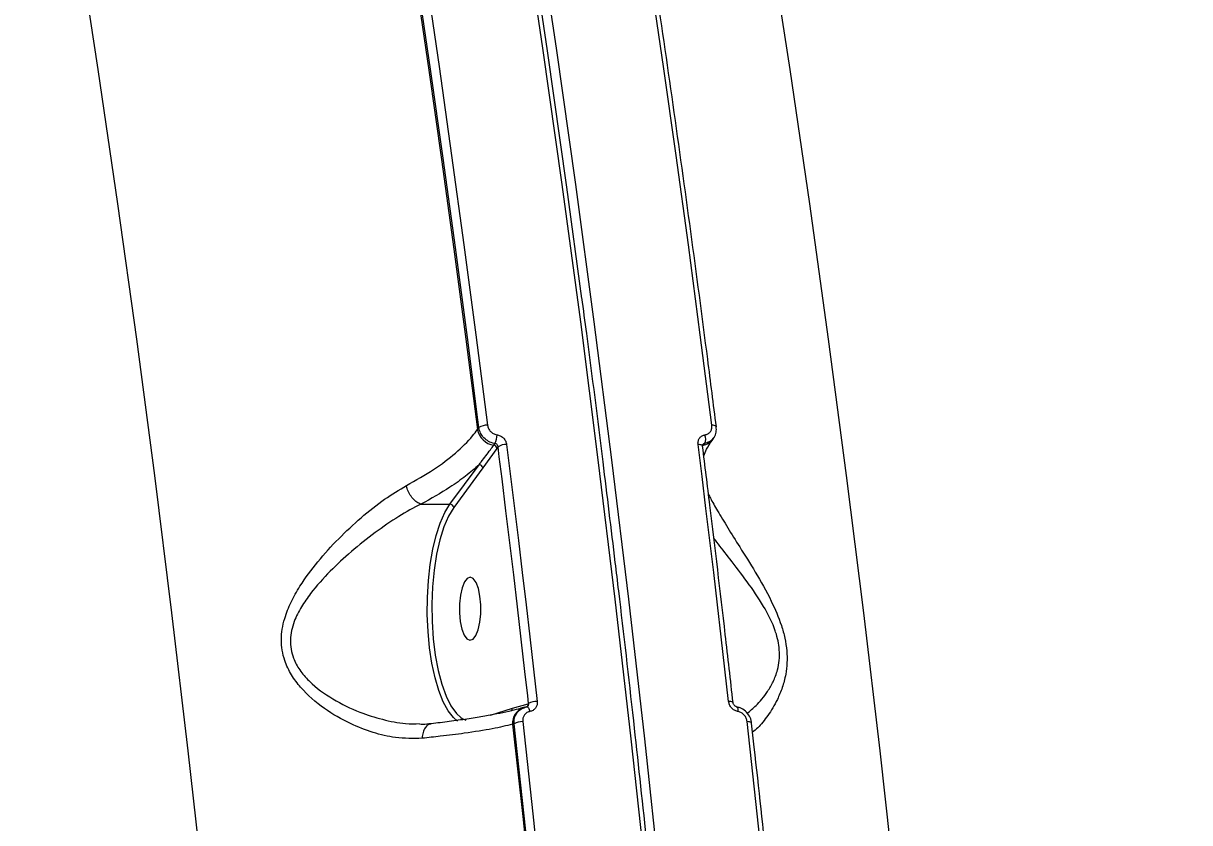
# Model space of a CAD drawing. Header units: millimetres. Extents: x -6523 to 7556, y -5559 to 6101.
# Drawn here: x -1687.2 to -1520.7, y 883.5 to 997.6 of the extents above; entities that cross this region are included whole.
import ezdxf

# ---------------------------------------------------------------- set-up
doc = ezdxf.new("R2010")
doc.units = ezdxf.units.MM
for name, color, linetype in [('DIKOM_ОБЪЕКТ', 7, 'Continuous'), ('DIKOM_РАЗМЕР_ЗОНА', 7, 'Continuous'), ('DIKOM_РАЗМЕР_ОБЪЕКТА', 7, 'Continuous')]:
    doc.layers.add(name, color=color, linetype=linetype)
doc.styles.add('style1', font='arial.ttf', dxfattribs={"width": 0.8})
doc.dimstyles.new('1-50', dxfattribs={"dimtxt": 300, "dimasz": 200, "dimexe": 100, "dimexo": 0, "dimgap": 100, "dimtad": 1, "dimtxsty": 'style1', "dimcen": 200, "dimclrd": 7, "dimclre": 7, "dimclrt": 7, "dimadec": 1, "dimazin": 2, "dimtfac": 1, "dimtmove": 0, "dimatfit": 2, "dimfxl": 0, "dimlwd": 25, "dimlwe": 18, "dimarcsym": 0})

# ---------------------------------------------------------------- blocks, each defined once
blk = doc.blocks.new('*D10')
at = {"layer": 'Defpoints', "color": 0, "transparency": 16777216}
for p in [(-1823.23, 4314.24), (3842.01, -3170.82), (6537.88, -3170.82)]:
    blk.add_point(p, dxfattribs=at)
at = {"layer": 'DIKOM_РАЗМЕР_ОБЪЕКТА', "color": 7, "lineweight": 18, "transparency": 16777216}
for p, q in [((-1823.23, 4314.24), (6637.88, 4314.24)), ((3842.01, -3170.82), (6637.88, -3170.82))]:
    blk.add_line(p, q, dxfattribs=at)
at = {"layer": 'DIKOM_РАЗМЕР_ОБЪЕКТА', "color": 7, "lineweight": 25, "transparency": 16777216}
blk.add_line((6537.88, 3914.24), (6537.88, -2770.82), dxfattribs=at)
at = {"layer": 'DIKOM_РАЗМЕР_ОБЪЕКТА', "color": 7, "transparency": 16777216}
for points in [[(6471.22, 3914.24), (6604.55, 3914.24), (6537.88, 4314.24)], [(6471.22, -2770.82), (6604.55, -2770.82), (6537.88, -3170.82)]]:
    blk.add_solid(points, dxfattribs=at)
at = {"layer": 'DIKOM_РАЗМЕР_ОБЪЕКТА', "color": 7, "transparency": 16777216, "insert": (6304.71, 207.11), "char_height": 300, "attachment_point": 5, "rotation": 90, "style": 'style1'}
blk.add_mtext('7500', dxfattribs=at)
blk = doc.blocks.new('*D13')
at = {"layer": 'Defpoints', "color": 0, "transparency": 16777216}
for p in [(-2358.18, 6101.03), (4341.71, -4605.15), (7455.88, -4605.15)]:
    blk.add_point(p, dxfattribs=at)
at = {"layer": 'DIKOM_РАЗМЕР_ЗОНА', "color": 7, "lineweight": 18, "transparency": 16777216}
for p, q in [((-2358.18, 6101.03), (7555.88, 6101.03)), ((4341.71, -4605.15), (7555.88, -4605.15))]:
    blk.add_line(p, q, dxfattribs=at)
at = {"layer": 'DIKOM_РАЗМЕР_ЗОНА', "color": 7, "lineweight": 25, "transparency": 16777216}
blk.add_line((7455.88, 5701.03), (7455.88, -4205.15), dxfattribs=at)
at = {"layer": 'DIKOM_РАЗМЕР_ЗОНА', "color": 7, "transparency": 16777216}
for points in [[(7389.22, 5701.03), (7522.55, 5701.03), (7455.88, 6101.03)], [(7389.22, -4205.15), (7522.55, -4205.15), (7455.88, -4605.15)]]:
    blk.add_solid(points, dxfattribs=at)
at = {"layer": 'DIKOM_РАЗМЕР_ЗОНА', "color": 7, "transparency": 16777216, "insert": (7222.71, 375.61), "char_height": 300, "attachment_point": 5, "rotation": 90, "style": 'style1'}
blk.add_mtext('10700', dxfattribs=at)

msp = doc.modelspace()

# ---------------------------------------------------------------- linework, layer by layer
at = {"layer": 'DIKOM_ОБЪЕКТ', "color": 7, "linetype": 'Continuous', "lineweight": 15}
for p, q in [((-1622.135, 939.863), (-1622.274, 940.963)), ((-1622.341, 939.584), (-1622.135, 939.863)), ((-1620.028, 937.349), (-1619.845, 937.597)), ((-1619.407, 937.117), (-1619.565, 936.902)), ((-1619.229, 935.696), (-1619.407, 937.117)), ((-1590.114, 937.349), (-1590.193, 937.241)), ((-1589.931, 937.597), (-1590.114, 937.349)), ((-1588.847, 938.102), (-1588.663, 938.354)), ((-1619.565, 936.902), (-1621.582, 934.115)), ((-1626.27, 928.937), (-1622.124, 934.569)), ((-1621.582, 934.115), (-1625.728, 928.483)), ((-1630.409, 928.937), (-1626.27, 928.937)), ((-1617.356, 899.804), (-1615.094, 900.466)), ((-1615.047, 900.48), (-1615.172, 901.585)), ((-1615.094, 900.466), (-1615.047, 900.48)), ((-1620.461, 898.837), (-1617.356, 899.804)), ((-1615.73, 899.912), (-1615.784, 899.894)), ((-1615.467, 899.976), (-1615.75, 899.89)), ((-1615.589, 899.955), (-1615.73, 899.912)), ((-1615.578, 899.926), (-1615.329, 900.019)), ((-1615.415, 899.989), (-1615.467, 899.976)), ((-1615.329, 900.019), (-1615.28, 900.037)), ((-1617.106, 897.596), (-1617.336, 897.525)), ((-1616.91, 895.837), (-1617.106, 897.596))]:
    msp.add_line(p, q, dxfattribs=at)
at = {"layer": 'DIKOM_ОБЪЕКТ', "color": 7, "linetype": 'Continuous', "lineweight": 15, "flags": 128}
for points in [[(-1598.245, 875.36), (-1600.41, 895.44), (-1602.694, 915.406), (-1605.096, 935.254), (-1607.616, 954.976), (-1610.253, 974.567), (-1613.006, 994.021), (-1615.874, 1013.332), (-1618.857, 1032.495), (-1621.954, 1051.502), (-1625.163, 1070.349), (-1628.484, 1089.03), (-1631.915, 1107.54), (-1635.457, 1125.871), (-1639.106, 1144.02)], [(-1637.222, 1144.02), (-1633.573, 1125.871), (-1630.032, 1107.54), (-1626.6, 1089.03), (-1623.279, 1070.349), (-1620.07, 1051.502), (-1616.973, 1032.495), (-1613.991, 1013.332), (-1611.122, 994.021), (-1608.369, 974.567), (-1605.732, 954.976), (-1603.212, 935.254), (-1600.81, 915.406), (-1598.526, 895.44), (-1596.361, 875.36)], [(-1646.875, 688.066), (-1647.029, 691.167), (-1648.127, 711.774), (-1649.35, 732.321), (-1650.699, 752.801), (-1652.172, 773.207), (-1653.77, 793.532), (-1655.491, 813.772), (-1657.336, 833.918), (-1659.303, 853.964), (-1661.393, 873.905), (-1663.604, 893.733), (-1665.936, 913.443), (-1668.387, 933.029), (-1670.958, 952.483), (-1673.647, 971.799), (-1676.454, 990.973), (-1679.377, 1009.997), (-1682.416, 1028.865), (-1685.57, 1047.572), (-1688.837, 1066.111)], [(-1590.165, 1066.111), (-1586.898, 1047.572), (-1583.744, 1028.865), (-1580.705, 1009.997), (-1577.782, 990.973), (-1574.975, 971.799), (-1572.286, 952.483), (-1569.715, 933.029), (-1567.263, 913.443), (-1564.932, 893.733), (-1562.721, 873.905), (-1560.631, 853.964), (-1558.664, 833.918), (-1556.819, 813.772), (-1555.097, 793.532), (-1553.5, 773.207), (-1552.026, 752.801), (-1550.678, 732.321), (-1549.455, 711.774), (-1548.357, 691.167), (-1548.203, 688.066)], [(-1636.985, 1041.169), (-1634.982, 1028.69), (-1633.027, 1016.146), (-1631.122, 1003.537), (-1629.266, 990.865), (-1627.46, 978.132), (-1625.703, 965.34), (-1623.997, 952.49), (-1622.341, 939.584)], [(-1635.537, 1041.672), (-1633.537, 1029.208), (-1631.585, 1016.678), (-1629.683, 1004.084), (-1627.83, 991.427), (-1626.026, 978.71), (-1624.272, 965.933), (-1622.567, 953.099), (-1620.913, 940.209)], [(-1588.887, 940.209), (-1590.542, 953.099), (-1592.246, 965.933), (-1594, 978.71), (-1595.804, 991.427), (-1597.657, 1004.084), (-1599.56, 1016.678), (-1601.511, 1029.208), (-1603.511, 1041.673)], [(-1622.274, 940.963), (-1623.788, 952.743), (-1625.491, 965.566), (-1627.244, 978.332), (-1629.046, 991.039), (-1630.898, 1003.686), (-1632.799, 1016.269), (-1634.748, 1028.789), (-1636.121, 1037.384)], [(-1618.703, 1035.059), (-1618.225, 1032.072), (-1615.245, 1012.926), (-1612.379, 993.631), (-1609.628, 974.193), (-1607.481, 958.316)], [(-1588.254, 939.989), (-1588.254, 939.992), (-1588.283, 940.051), (-1588.346, 940.103), (-1588.442, 940.146), (-1588.568, 940.179), (-1588.718, 940.2), (-1588.887, 940.209)], [(-1618.178, 937.46), (-1617.611, 932.9), (-1617.05, 928.332), (-1616.495, 923.758), (-1615.947, 919.178), (-1615.405, 914.591), (-1614.869, 909.998), (-1614.339, 905.399), (-1613.816, 900.794)], [(-1586.499, 900.794), (-1587.023, 905.399), (-1587.552, 909.998), (-1588.088, 914.591), (-1588.631, 919.178), (-1589.179, 923.758), (-1589.734, 928.332), (-1590.295, 932.9), (-1590.862, 937.46)], [(-1590.224, 937.241), (-1590.224, 937.246), (-1590.253, 937.304), (-1590.317, 937.356), (-1590.414, 937.398), (-1590.54, 937.431), (-1590.692, 937.452), (-1590.862, 937.46)], [(-1590.229, 937.313), (-1590.191, 937.329), (-1590.114, 937.349)], [(-1615.172, 901.585), (-1615.57, 905.082), (-1616.099, 909.678), (-1616.635, 914.267), (-1617.177, 918.85), (-1617.725, 923.426), (-1618.279, 927.996), (-1618.84, 932.56), (-1619.229, 935.696)], [(-1625.204, 897.989), (-1625.754, 898.471), (-1626.515, 899.453), (-1627.217, 900.75), (-1627.847, 902.335), (-1628.391, 904.174), (-1628.836, 906.226), (-1629.173, 908.447), (-1629.396, 910.788), (-1629.498, 913.2), (-1629.477, 915.629), (-1629.335, 918.024), (-1629.075, 920.331), (-1628.701, 922.501), (-1628.222, 924.488), (-1627.649, 926.247), (-1626.993, 927.741), (-1626.27, 928.937)], [(-1625.728, 928.483), (-1626.466, 927.25), (-1627.13, 925.697), (-1627.704, 923.862), (-1628.174, 921.789), (-1628.528, 919.528), (-1628.759, 917.134), (-1628.859, 914.665), (-1628.827, 912.18), (-1628.665, 909.739), (-1628.374, 907.402), (-1627.964, 905.224), (-1627.443, 903.259), (-1626.824, 901.553), (-1626.122, 900.149), (-1625.354, 899.079), (-1624.726, 898.498)], [(-1622.98, 909.679), (-1622.579, 910.193), (-1622.243, 911.017), (-1622.001, 912.084), (-1621.871, 913.307), (-1621.865, 914.588), (-1621.982, 915.822), (-1622.213, 916.91), (-1622.54, 917.763), (-1622.935, 918.313), (-1623.368, 918.514), (-1623.803, 918.351), (-1624.204, 917.837), (-1624.539, 917.013), (-1624.782, 915.946), (-1624.911, 914.722), (-1624.918, 913.442), (-1624.801, 912.207), (-1624.57, 911.12), (-1624.243, 910.266), (-1623.847, 909.717), (-1623.414, 909.515), (-1622.98, 909.679)], [(-1585.863, 900.591), (-1585.864, 900.598), (-1585.892, 900.651), (-1585.955, 900.698), (-1586.052, 900.737), (-1586.178, 900.767), (-1586.329, 900.786), (-1586.499, 900.794)], [(-1615.329, 900.019), (-1615.269, 900.023), (-1615.205, 899.998), (-1615.14, 899.946), (-1615.074, 899.868), (-1615.01, 899.767), (-1614.95, 899.644), (-1614.895, 899.504), (-1614.847, 899.351)], [(-1585.415, 900.019), (-1585.359, 900.023), (-1585.308, 899.998), (-1585.264, 899.946), (-1585.227, 899.868), (-1585.199, 899.767), (-1585.181, 899.644), (-1585.173, 899.504), (-1585.176, 899.351)], [(-1624.726, 898.498), (-1624.539, 898.37), (-1624.007, 898.117)], [(-1617.336, 897.525), (-1615.888, 884.34), (-1614.492, 871.107), (-1613.148, 857.828), (-1611.856, 844.506), (-1610.617, 831.141), (-1609.43, 817.735), (-1608.295, 804.29), (-1607.214, 790.808)], [(-1615.88, 897.907), (-1614.434, 884.737), (-1613.04, 871.519), (-1611.698, 858.256), (-1610.408, 844.949), (-1609.17, 831.6), (-1607.984, 818.21), (-1606.85, 804.781), (-1605.77, 791.315)], [(-1573.744, 791.315), (-1574.825, 804.781), (-1575.958, 818.21), (-1577.144, 831.6), (-1578.382, 844.949), (-1579.672, 858.256), (-1581.015, 871.519), (-1582.409, 884.737), (-1583.854, 897.907)], [(-1583.223, 897.707), (-1583.224, 897.712), (-1583.251, 897.765), (-1583.314, 897.812), (-1583.41, 897.85), (-1583.535, 897.88), (-1583.685, 897.899), (-1583.854, 897.907)], [(-1607.032, 791.443), (-1608.084, 804.547), (-1609.217, 817.965), (-1610.402, 831.344), (-1611.639, 844.682), (-1612.928, 857.978), (-1614.269, 871.23), (-1615.662, 884.437), (-1616.91, 895.837)]]:
    msp.add_lwpolyline(points, dxfattribs=at)
at = {"layer": 'DIKOM_ОБЪЕКТ', "color": 7, "linetype": 'Continuous', "lineweight": 15}
for centre, radius, start, end in [((-1619.591, 940.115), 2.801, 190.92506, 261.02615), ((-1621.008, 938.211), 2.001, 87.28522, 124.30272), ((-1622.377, 938.866), 2.832, 333.3834, 359.39086), ((-1591.37, 938.284), 1.594, 334.45808, 20.23614), ((-1620.115, 936.795), 0.56, 10.92966, 81.0223), ((-1618.277, 935.446), 2.017, 87.19445, 124.05703), ((-1590.404, 939.278), 1.95, 278.55238, 322.94632), ((-1622.131, 934.01), 0.559, 10.87022, 89.28348), ((-1626.277, 928.378), 0.559, 10.88468, 89.27522), ((-1615.564, 900.436), 0.472, 288.4848, 3.64781), ((-1613.919, 898.621), 2.175, 87.28103, 121.25024), ((-1617.851, 899.782), 0.495, 318.78549, 2.58774), ((-1614.979, 897.674), 2.361, 109.9213, 183.62554), ((-1615.98, 895.726), 2.183, 87.37603, 121.06178)]:
    msp.add_arc(centre, radius, start, end, dxfattribs=at)
for points, knots in [([(-2171.527, 892.561), (-2170.894, 894.888), (-2169.188, 901.159), (-2165.37, 911.456), (-2159.78, 923.429), (-2152.886, 935.539), (-2144.681, 947.746), (-2135.154, 960.009), (-2124.518, 972.059), (-2112.836, 983.858), (-2100.19, 995.378), (-2086.375, 1006.805), (-2071.389, 1018.096), (-2055.257, 1029.206), (-2038.334, 1039.891), (-2020.696, 1050.124), (-2002.435, 1059.89), (-1983.253, 1069.347), (-1963.177, 1078.448), (-1942.258, 1087.152), (-1921.205, 1095.173), (-1900.125, 1102.517), (-1879.114, 1109.206), (-1857.578, 1115.44), (-1835.565, 1121.178), (-1813.136, 1126.392), (-1790.477, 1131.03), (-1767.652, 1135.067), (-1744.731, 1138.488), (-1721.641, 1141.295), (-1698.456, 1143.452), (-1675.257, 1144.936), (-1652.552, 1145.714), (-1630.41, 1145.8), (-1608.881, 1145.223), (-1587.618, 1143.972), (-1566.701, 1142.027), (-1546.232, 1139.363), (-1527.778, 1136.288), (-1516.45, 1133.869), (-1511.441, 1132.799)], [0, 0, 0, 0, 0.0156515, 0.0421674, 0.0687038, 0.0952198, 0.122506, 0.1498144, 0.1771005, 0.2036165, 0.230153, 0.2566689, 0.283955, 0.3112635, 0.3385496, 0.3650656, 0.391602, 0.418118, 0.4454041, 0.4727126, 0.4999987, 0.52556, 0.5511395, 0.5767008, 0.6029494, 0.6292179, 0.6554666, 0.6819826, 0.7085191, 0.7350351, 0.7623214, 0.7896299, 0.8169161, 0.8434321, 0.8699685, 0.8964846, 0.9237709, 0.9510793, 0.9783655, 1, 1, 1, 1]), ([(-1639.106, 1144.02), (-1643.425, 1143.992), (-1655.059, 1143.914), (-1674.301, 1143.239), (-1696.831, 1141.832), (-1719.784, 1139.739), (-1743.09, 1136.952), (-1766.676, 1133.459), (-1790.024, 1129.339), (-1813.057, 1124.619), (-1835.711, 1119.342), (-1858.354, 1113.422), (-1880.906, 1106.851), (-1903.283, 1099.636), (-1924.995, 1091.938), (-1945.981, 1083.793), (-1966.2, 1075.249), (-1985.981, 1066.165), (-2005.236, 1056.552), (-2023.882, 1046.43), (-2041.302, 1036.144), (-2057.496, 1025.752), (-2072.49, 1015.309), (-2086.726, 1004.521), (-2100.125, 993.41), (-2112.625, 982.003), (-2124.11, 970.394), (-2134.523, 958.615), (-2143.828, 946.702), (-2152.043, 934.615), (-2159.078, 922.389), (-2164.931, 910.061), (-2169.281, 897.922), (-2171.715, 889.748), (-2172.345, 885.709), (-2172.368, 885.566)], [0, 0, 0, 0, 0.0185356, 0.0499377, 0.0813639, 0.1127659, 0.1450801, 0.1774207, 0.2097349, 0.2411369, 0.2725631, 0.3039652, 0.3362794, 0.3686198, 0.4009341, 0.4323361, 0.4637624, 0.4951644, 0.5274786, 0.5598191, 0.5921333, 0.6224048, 0.6526976, 0.6829691, 0.7140547, 0.7451637, 0.7762491, 0.8076513, 0.8390775, 0.8704797, 0.9027941, 0.9351346, 0.9674489, 0.998851, 1, 1, 1, 1]), ([(-2123.702, 970.601), (-2123.535, 970.79), (-2119.997, 974.808), (-2112.047, 982.554), (-2099.848, 993.795), (-2086.518, 1004.849), (-2072.279, 1015.685), (-2057.148, 1026.252), (-2040.969, 1036.648), (-2023.708, 1046.838), (-2005.376, 1056.796), (-1986.249, 1066.366), (-1966.42, 1075.506), (-1945.979, 1084.171), (-1924.986, 1092.33), (-1903.463, 1099.961), (-1881.458, 1107.059), (-1859.043, 1113.608), (-1836.322, 1119.579), (-1813.403, 1124.942), (-1791.808, 1129.376), (-1771.616, 1132.997), (-1752.858, 1135.937), (-1734.118, 1138.45), (-1715.222, 1140.553), (-1696.206, 1142.223), (-1677.115, 1143.431), (-1658.19, 1144.2), (-1645.777, 1144.309), (-1639.573, 1144.363)], [0, 0, 0, 0, 0.0019425, 0.0413, 0.0807724, 0.1203034, 0.1598345, 0.1993068, 0.2386642, 0.2795277, 0.3205201, 0.3615779, 0.4026359, 0.4436281, 0.4844917, 0.5253551, 0.5663474, 0.6074053, 0.6484632, 0.6894555, 0.730319, 0.7634301, 0.7965756, 0.829721, 0.8628322, 0.8971052, 0.9314161, 0.965727, 1, 1, 1, 1]), ([(-1377.424, 953.396), (-1377.914, 956.008), (-1379.044, 962.022), (-1382.171, 971.137), (-1386.602, 980.847), (-1392.288, 990.312), (-1399.191, 999.5), (-1407.165, 1008.201), (-1416.152, 1016.398), (-1426.075, 1024.083), (-1437.105, 1031.391), (-1449.25, 1038.279), (-1462.496, 1044.711), (-1475.626, 1050.163), (-1488.374, 1054.747), (-1500.554, 1058.594), (-1513.265, 1062.093), (-1526.466, 1065.229), (-1540.093, 1067.992), (-1554.162, 1070.375), (-1568.64, 1072.408), (-1578.623, 1073.438), (-1583.615, 1073.953)], [0, 0, 0, 0, 0.0418875, 0.0964457, 0.1509619, 0.2070686, 0.2632212, 0.319328, 0.3737147, 0.4281435, 0.4825302, 0.5385018, 0.5945191, 0.6504907, 0.6939339, 0.7373767, 0.7811665, 0.8249565, 0.868542, 0.9121278, 0.9560639, 1, 1, 1, 1]), ([(-1588.254, 939.988), (-1588.662, 943.203), (-1589.847, 952.524), (-1591.886, 967.867), (-1594.402, 985.977), (-1597.02, 1003.964), (-1599.689, 1021.512), (-1601.661, 1033.962), (-1602.719, 1040.471), (-1602.871, 1041.404)], [0, 0, 0, 0, 0.0934426, 0.2709903, 0.4485403, 0.6260916, 0.8036423, 0.9718519, 1, 1, 1, 1]), ([(-1602.676, 920.635), (-1603.252, 925.42), (-1604.568, 936.352), (-1606.163, 948.944), (-1607.209, 956.72), (-1607.439, 958.431)], [0, 0, 0, 0, 0.3777907, 0.8630907, 1, 1, 1, 1]), ([(-1632.478, 931.603), (-1631.136, 932.362), (-1628.503, 933.851), (-1625.371, 936.247), (-1623.421, 938.165), (-1622.568, 939.286), (-1622.341, 939.584)], [0, 0, 0, 0, 0.3028911, 0.5944631, 0.8920228, 1, 1, 1, 1]), ([(-1619.845, 937.597), (-1619.888, 937.604), (-1620.197, 937.656), (-1620.769, 937.871), (-1621.443, 938.391), (-1621.948, 939.081), (-1622.073, 939.603), (-1622.135, 939.863)], [0, 0, 0, 0, 0.0387993, 0.27838, 0.5186479, 0.7594392, 1, 1, 1, 1]), ([(-1620.913, 940.209), (-1620.877, 940.05), (-1620.805, 939.733), (-1620.505, 939.314), (-1620.101, 938.999), (-1619.757, 938.871), (-1619.571, 938.84), (-1619.545, 938.836)], [0, 0, 0, 0, 0.2406843, 0.4814484, 0.7216546, 0.9612272, 1, 1, 1, 1]), ([(-1619.545, 938.836), (-1619.519, 938.832), (-1619.333, 938.801), (-1618.989, 938.672), (-1618.586, 938.357), (-1618.286, 937.937), (-1618.214, 937.619), (-1618.178, 937.46)], [0, 0, 0, 0, 0.0385679, 0.2781042, 0.5183778, 0.7592392, 1, 1, 1, 1]), ([(-1590.862, 937.46), (-1590.865, 937.488), (-1590.885, 937.674), (-1590.848, 938.015), (-1590.645, 938.416), (-1590.313, 938.719), (-1590.02, 938.797), (-1589.874, 938.836)], [0, 0, 0, 0, 0.0425975, 0.2824434, 0.5216332, 0.7607937, 1, 1, 1, 1]), ([(-1589.874, 938.836), (-1589.728, 938.875), (-1589.435, 938.953), (-1589.103, 939.255), (-1588.901, 939.655), (-1588.864, 939.996), (-1588.884, 940.181), (-1588.887, 940.209)], [0, 0, 0, 0, 0.2393916, 0.4787103, 0.7179426, 0.957718, 1, 1, 1, 1]), ([(-1588.658, 938.393), (-1588.631, 938.42), (-1588.414, 938.64), (-1588.235, 939.212), (-1588.255, 939.737), (-1588.264, 939.988)], [0, 0, 0, 0, 0.0700147, 0.5545622, 1, 1, 1, 1]), ([(-1622.124, 934.569), (-1622.013, 934.71), (-1621.459, 935.415), (-1620.76, 936.356), (-1620.186, 937.134), (-1620.028, 937.349)], [0, 0, 0, 0, 0.1533048, 0.7665851, 1, 1, 1, 1]), ([(-1619.407, 937.117), (-1619.416, 937.173), (-1619.434, 937.286), (-1619.527, 937.434), (-1619.659, 937.544), (-1619.773, 937.587), (-1619.836, 937.596), (-1619.845, 937.597)], [0, 0, 0, 0, 0.2442508, 0.4859121, 0.7246443, 0.9617906, 1, 1, 1, 1]), ([(-1590.219, 937.238), (-1590.222, 937.266), (-1590.232, 937.344), (-1590.21, 937.407), (-1590.194, 937.427), (-1590.187, 937.436)], [0, 0, 0, 0, 0.2461305, 0.6858728, 1, 1, 1, 1]), ([(-1585.863, 900.593), (-1586.233, 903.846), (-1587.308, 913.281), (-1588.764, 925.496), (-1589.874, 934.431), (-1590.224, 937.241)], [0, 0, 0, 0, 0.2651048, 0.7688236, 1, 1, 1, 1]), ([(-1589.931, 937.597), (-1589.979, 937.584), (-1590.073, 937.558), (-1590.162, 937.492), (-1590.187, 937.441), (-1590.189, 937.437)], [0, 0, 0, 0, 0.4774464, 0.9556021, 1, 1, 1, 1]), ([(-1590.049, 935.828), (-1589.922, 936.139), (-1589.632, 936.846), (-1589.177, 937.631), (-1588.804, 938.097), (-1588.793, 938.11)], [0, 0, 0, 0, 0.43213543, 0.98401754, 1, 1, 1, 1]), ([(-1588.655, 938.386), (-1588.665, 938.364), (-1588.781, 938.123), (-1589.214, 937.803), (-1589.692, 937.666), (-1589.931, 937.597)], [0, 0, 0, 0, 0.0472104, 0.5235665, 1, 1, 1, 1]), ([(-1622.124, 934.569), (-1622.744, 934.027), (-1623.988, 932.939), (-1626.66, 931.031), (-1628.985, 929.732), (-1630.409, 928.937)], [0, 0, 0, 0, 0.2774628, 0.5572951, 1, 1, 1, 1]), ([(-1630.244, 895.524), (-1631.505, 895.5), (-1633.792, 895.458), (-1637.271, 896.302), (-1640.707, 897.627), (-1644.289, 899.683), (-1647.131, 902.122), (-1648.94, 904.546), (-1650.032, 906.803), (-1650.495, 909.591), (-1650.004, 912.458), (-1648.983, 914.998), (-1647.43, 917.738), (-1645.153, 920.797), (-1642.176, 924.065), (-1638.947, 927.075), (-1635.654, 929.715), (-1633.513, 930.988), (-1632.478, 931.603)], [0, 0, 0, 0, 0.078551, 0.1424057, 0.2076065, 0.2856898, 0.3665338, 0.4050982, 0.4448424, 0.497437, 0.5496845, 0.591784, 0.6349324, 0.7063603, 0.7797212, 0.8533211, 0.9291379, 1, 1, 1, 1]), ([(-1630.415, 928.938), (-1630.612, 929.018), (-1631.007, 929.18), (-1631.584, 929.719), (-1632.066, 930.406), (-1632.333, 931.025), (-1632.442, 931.423), (-1632.47, 931.561), (-1632.478, 931.603)], [0, 0, 0, 0, 0.2204766, 0.4409783, 0.6614595, 0.8819353, 0.9635531, 1, 1, 1, 1]), ([(-1630.415, 928.938), (-1630.415, 928.937), (-1631.463, 928.436), (-1633.609, 927.212), (-1636.979, 924.909), (-1640.289, 922.273), (-1643.426, 919.385), (-1645.823, 916.731), (-1647.516, 914.3), (-1648.633, 912.101), (-1649.223, 909.568), (-1648.796, 907.143), (-1647.733, 905.221), (-1646.853, 904.199), (-1645.359, 902.719), (-1642.991, 901.005), (-1639.391, 899.276), (-1635.881, 898.176), (-1632.993, 897.566), (-1631.271, 897.602), (-1630.608, 897.616)], [0, 0, 0, 0, 0.0000328, 0.0751911, 0.1538671, 0.2347807, 0.3102549, 0.3873853, 0.4301547, 0.4738667, 0.5247857, 0.5753378, 0.6123051, 0.6509286, 0.6529051, 0.734149, 0.8187686, 0.8870451, 0.9564955, 1, 1, 1, 1]), ([(-1630.409, 928.937), (-1630.41, 928.937), (-1630.412, 928.937), (-1630.414, 928.937), (-1630.415, 928.938)], [0, 0, 0, 0, 0.7095703, 1, 1, 1, 1]), ([(-1589.374, 930.373), (-1589.284, 930.188), (-1588.955, 929.514), (-1588.05, 927.919), (-1586.661, 925.608), (-1584.825, 922.685), (-1582.669, 919.239), (-1580.525, 915.49), (-1579.114, 912.235), (-1578.444, 909.808), (-1578.17, 908.006), (-1578.141, 906.264), (-1578.353, 904.485), (-1578.829, 902.719), (-1579.689, 900.671), (-1580.904, 898.692), (-1582.155, 897.141), (-1582.837, 896.607), (-1583.08, 896.417)], [0, 0, 0, 0, 0.0247224, 0.0903977, 0.1682622, 0.2477627, 0.3431697, 0.4418185, 0.5185789, 0.5563025, 0.5952862, 0.632961, 0.6718391, 0.7227146, 0.7748475, 0.8616624, 0.950816, 1, 1, 1, 1]), ([(-1583.859, 899.096), (-1583.436, 899.438), (-1582.456, 900.231), (-1581.155, 901.805), (-1580.121, 903.574), (-1579.542, 905.074), (-1579.247, 906.634), (-1579.215, 908.443), (-1579.562, 910.07), (-1580.313, 912.171), (-1581.633, 914.71), (-1583.898, 917.973), (-1586.181, 920.953), (-1587.787, 923), (-1588.472, 923.909), (-1588.619, 924.104)], [0, 0, 0, 0, 0.0884695, 0.2051103, 0.2694019, 0.3351086, 0.3805844, 0.4278108, 0.5017049, 0.519885, 0.6152885, 0.739167, 0.8678709, 0.9715722, 1, 1, 1, 1]), ([(-1598.238, 881.398), (-1598.837, 886.945), (-1600.107, 898.705), (-1601.598, 911.776), (-1602.511, 919.275), (-1602.676, 920.635)], [0, 0, 0, 0, 0.4222206, 0.8952181, 1, 1, 1, 1]), ([(-1615.28, 900.037), (-1615.249, 900.047), (-1615.167, 900.072), (-1615.08, 900.165), (-1615.027, 900.295), (-1615.029, 900.406), (-1615.044, 900.469), (-1615.047, 900.48)], [0, 0, 0, 0, 0.1536595, 0.3978703, 0.6576509, 0.9348734, 1, 1, 1, 1]), ([(-1613.816, 900.794), (-1613.812, 900.756), (-1613.795, 900.557), (-1613.843, 900.201), (-1614.059, 899.791), (-1614.401, 899.479), (-1614.698, 899.393), (-1614.847, 899.351)], [0, 0, 0, 0, 0.0557762, 0.2967925, 0.5326688, 0.7662489, 1, 1, 1, 1]), ([(-1585.176, 899.351), (-1585.194, 899.354), (-1585.369, 899.387), (-1585.7, 899.52), (-1586.099, 899.852), (-1586.396, 900.295), (-1586.465, 900.628), (-1586.499, 900.794)], [0, 0, 0, 0, 0.0278438, 0.2650121, 0.5077061, 0.7539564, 1, 1, 1, 1]), ([(-1585.361, 900.027), (-1585.385, 900.031), (-1585.441, 900.04), (-1585.56, 900.1), (-1585.685, 900.204), (-1585.785, 900.342), (-1585.846, 900.481), (-1585.855, 900.558), (-1585.858, 900.591)], [0, 0, 0, 0, 0.1238908, 0.295165, 0.4805229, 0.6614338, 0.855154, 1, 1, 1, 1]), ([(-1615.791, 899.911), (-1616.023, 899.84), (-1616.604, 899.661), (-1617.868, 899.352), (-1619.547, 898.995), (-1621.541, 898.631), (-1623.814, 898.269), (-1626.278, 897.921), (-1628.087, 897.702), (-1628.966, 897.595)], [0, 0, 0, 0, 0.0951619, 0.2390643, 0.388838, 0.5420347, 0.6970516, 0.8527884, 1, 1, 1, 1]), ([(-1617.106, 897.596), (-1617.11, 897.658), (-1617.129, 897.993), (-1617.031, 898.593), (-1616.651, 899.277), (-1616.145, 899.754), (-1615.739, 899.877), (-1615.578, 899.926)], [0, 0, 0, 0, 0.0596572, 0.3206999, 0.5774547, 0.832978, 1, 1, 1, 1]), ([(-1614.847, 899.351), (-1614.996, 899.308), (-1615.293, 899.222), (-1615.636, 898.909), (-1615.852, 898.499), (-1615.901, 898.143), (-1615.883, 897.944), (-1615.88, 897.907)], [0, 0, 0, 0, 0.2340859, 0.4679623, 0.7039641, 0.9448421, 1, 1, 1, 1]), ([(-1583.236, 897.707), (-1583.238, 897.759), (-1583.253, 898.1), (-1583.507, 898.721), (-1584.065, 899.429), (-1584.731, 899.89), (-1585.197, 899.958), (-1585.365, 899.982)], [0, 0, 0, 0, 0.0470604, 0.3089977, 0.576284, 0.8467381, 1, 1, 1, 1]), ([(-1583.854, 897.907), (-1583.888, 898.073), (-1583.957, 898.405), (-1584.253, 898.848), (-1584.651, 899.18), (-1584.982, 899.314), (-1585.157, 899.347), (-1585.176, 899.351)], [0, 0, 0, 0, 0.245816, 0.4918087, 0.73429, 0.9715304, 1, 1, 1, 1]), ([(-1628.983, 897.61), (-1629.369, 897.554), (-1629.89, 897.478), (-1630.453, 897.513), (-1630.598, 897.522)], [0, 0, 0, 0, 0.7430149, 1, 1, 1, 1]), ([(-1628.961, 897.56), (-1629.068, 897.549), (-1629.35, 897.521), (-1629.742, 897.164), (-1630.079, 896.569), (-1630.205, 896.012), (-1630.237, 895.657), (-1630.241, 895.57), (-1630.244, 895.524)], [0, 0, 0, 0, 0.1550835, 0.4097892, 0.6645034, 0.9191686, 0.9571661, 1, 1, 1, 1]), ([(-1617.336, 897.525), (-1618.227, 897.309), (-1620.036, 896.871), (-1623.703, 896.295), (-1627.21, 895.846), (-1629.365, 895.617), (-1630.244, 895.524)], [0, 0, 0, 0, 0.3072579, 0.6233183, 0.8463522, 1, 1, 1, 1]), ([(-1575.369, 818.436), (-1575.418, 819.013), (-1575.997, 825.917), (-1577.207, 839.076), (-1579.005, 857.901), (-1580.885, 876.301), (-1582.313, 889.551), (-1583.096, 896.563), (-1583.223, 897.707)], [0, 0, 0, 0, 0.0215856, 0.2583671, 0.49515, 0.7319324, 0.9562553, 1, 1, 1, 1])]:
    msp.add_open_spline(points, degree=3, knots=knots, dxfattribs=at)

# ---------------------------------------------------------------- dimensions: what is measured, and where the dimension line sits
at = {"layer": 'DIKOM_РАЗМЕР_ЗОНА'}
dim = msp.add_linear_dim(base=(7455.882, -4605.145), p1=(-2358.182, 6101.03), p2=(4341.706, -4605.145), angle=90, text='10700', dimstyle='1-50', override={"dimasz": 400, "dimgap": 80}, dxfattribs=at)
dim.commit()
dim.dimension.update_dxf_attribs({"geometry": '*D13', "text_midpoint": (7455.882, 375.606), "dimtype": 160})
at = {"layer": 'DIKOM_РАЗМЕР_ОБЪЕКТА'}
dim = msp.add_linear_dim(base=(6537.882, -3170.823), p1=(-1823.231, 4314.242), p2=(3842.008, -3170.823), angle=90, text='7500', dimstyle='1-50', override={"dimasz": 400, "dimgap": 80}, dxfattribs=at)
dim.commit()
dim.dimension.update_dxf_attribs({"geometry": '*D10', "text_midpoint": (6537.882, 207.106), "dimtype": 160})

doc.saveas('drawing.dxf')
